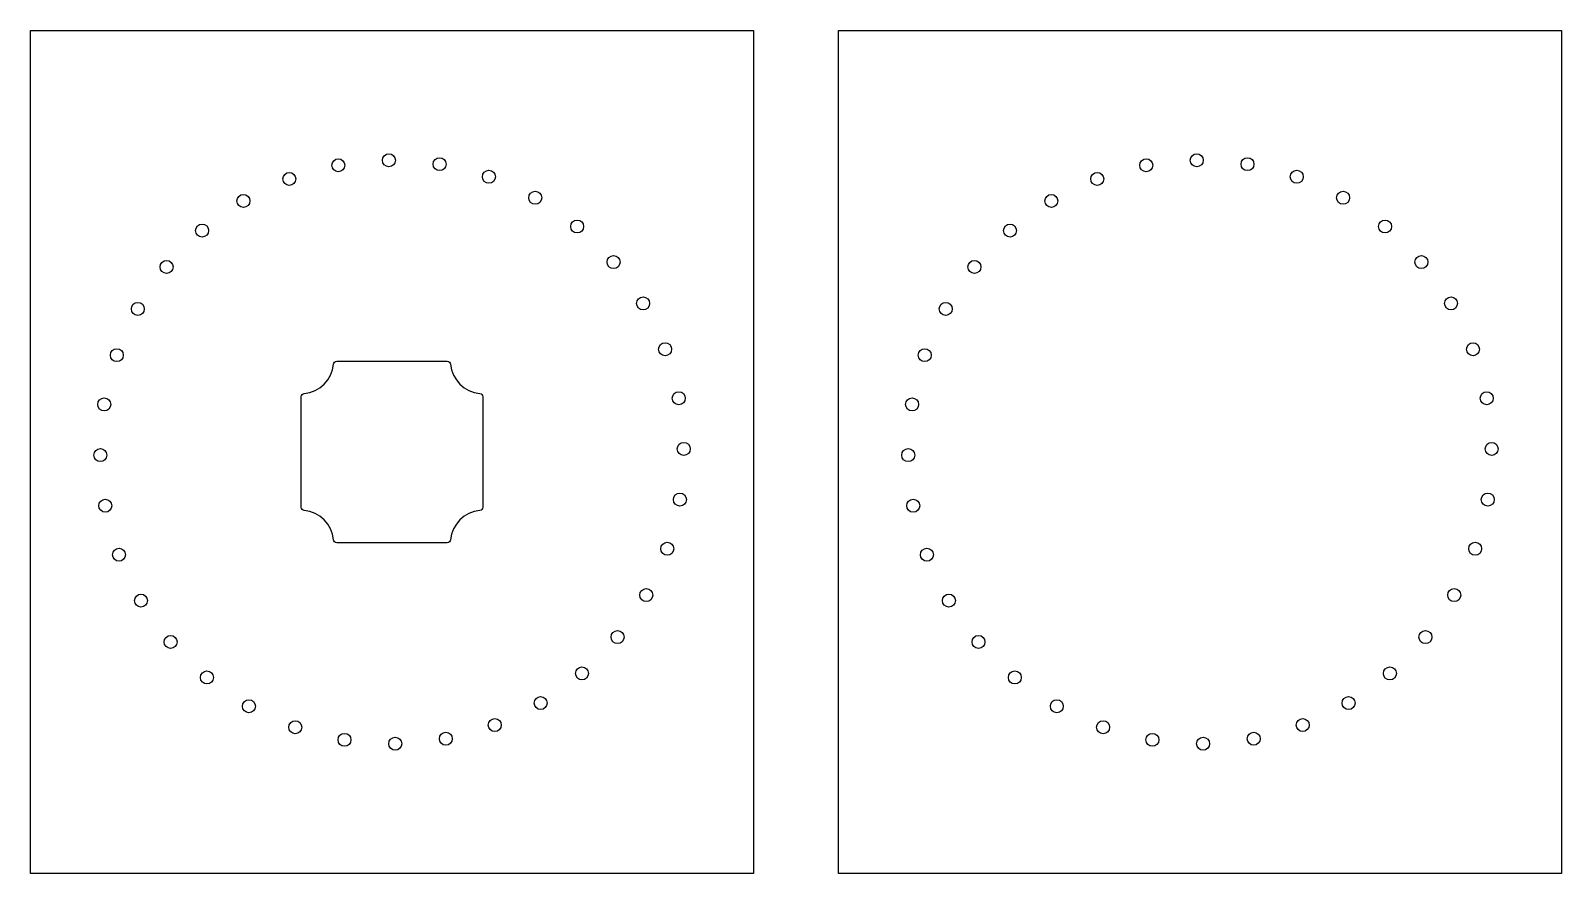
# Model space of a CAD drawing. Header units: millimetres. Extents: x 1612 to 2084, y 2051 to 2311.
import ezdxf

# ---------------------------------------------------------------- set-up
doc = ezdxf.new("R2010")
doc.units = ezdxf.units.MM
doc.layers.add('Interior', color=50, linetype='Continuous')

# ---------------------------------------------------------------- blocks, each defined once
blk = doc.blocks.new('*U11')
blk.add_circle((0, 0), 2)
blk = doc.blocks.new('*U12')
at = {"layer": 'Interior', "color": 0, "linetype": 'ByBlock', "lineweight": -2}
for p, rotation in [((1706.8, 2269.53), 329.9999999999993), ((1722.41, 2271.07), 319.9999999999994), ((1738.05, 2269.87), 309.9999999999994), ((1691.69, 2265.31), 339.9999999999993), ((1753.25, 2265.97), 299.9999999999994), ((1767.54, 2259.5), 289.9999999999995), ((1677.54, 2258.52), 349.9999999999994), ((1780.48, 2250.64), 279.9999999999995), ((1653.82, 2238.17), 9.99999999999994), ((1791.7, 2239.66), 269.9999999999995), ((1800.83, 2226.91), 259.9999999999995), ((1644.96, 2225.23), 19.99999999999995), ((1807.62, 2212.77), 249.9999999999996), ((1638.48, 2210.94), 29.99999999999996), ((1634.59, 2195.74), 39.99999999999995), ((1811.84, 2197.66), 239.9999999999995), ((1633.39, 2180.1), 49.99999999999992), ((1813.38, 2182.04), 229.9999999999995), ((1812.18, 2166.4), 219.9999999999995), ((1634.92, 2164.49), 59.99999999999991), ((1808.28, 2151.21), 209.9999999999996), ((1639.15, 2149.38), 69.99999999999984), ((1801.81, 2136.92), 199.9999999999995), ((1645.93, 2135.23), 79.9999999999998), ((1792.95, 2123.97), 189.9999999999995), ((1655.07, 2122.48), 89.99999999999982), ((1666.28, 2111.51), 99.99999999999984), ((1781.97, 2112.76), 180), ((1679.23, 2102.65), 109.9999999999998), ((1769.22, 2103.62), 169.9999999999996), ((1693.52, 2096.17), 119.9999999999997), ((1755.08, 2096.84), 159.9999999999996), ((1708.71, 2092.27), 129.9999999999997), ((1724.35, 2091.08), 139.9999999999997), ((1739.97, 2092.61), 149.9999999999997)]:
    blk.add_blockref('*U11', p, dxfattribs=dict(at, rotation=rotation))
blk.add_blockref('*U11', (1664.79, 2249.39), dxfattribs=at)
blk = doc.blocks.new('*U13')
blk.add_circle((0, 0), 2)
blk = doc.blocks.new('*U15')
at = {"layer": 'Interior', "color": 0, "linetype": 'ByBlock', "lineweight": -2}
for p, rotation in [((1706.8, 2269.53), 329.9999999999993), ((1722.41, 2271.07), 319.9999999999994), ((1738.05, 2269.87), 309.9999999999994), ((1691.69, 2265.31), 339.9999999999993), ((1753.25, 2265.97), 299.9999999999994), ((1767.54, 2259.5), 289.9999999999995), ((1677.54, 2258.52), 349.9999999999994), ((1780.48, 2250.64), 279.9999999999995), ((1653.82, 2238.17), 9.99999999999994), ((1791.7, 2239.66), 269.9999999999995), ((1800.83, 2226.91), 259.9999999999995), ((1644.96, 2225.23), 19.99999999999995), ((1807.62, 2212.77), 249.9999999999996), ((1638.48, 2210.94), 29.99999999999996), ((1634.59, 2195.74), 39.99999999999995), ((1811.84, 2197.66), 239.9999999999995), ((1633.39, 2180.1), 49.99999999999992), ((1813.38, 2182.04), 229.9999999999995), ((1812.18, 2166.4), 219.9999999999995), ((1634.92, 2164.49), 59.99999999999991), ((1808.28, 2151.21), 209.9999999999996), ((1639.15, 2149.38), 69.99999999999984), ((1801.81, 2136.92), 199.9999999999995), ((1645.93, 2135.23), 79.9999999999998), ((1792.95, 2123.97), 189.9999999999995), ((1655.07, 2122.48), 89.99999999999982), ((1666.28, 2111.51), 99.99999999999984), ((1781.97, 2112.76), 180), ((1679.23, 2102.65), 109.9999999999998), ((1769.22, 2103.62), 169.9999999999996), ((1693.52, 2096.17), 119.9999999999997), ((1755.08, 2096.84), 159.9999999999996), ((1708.71, 2092.27), 129.9999999999997), ((1724.35, 2091.08), 139.9999999999997), ((1739.97, 2092.61), 149.9999999999997)]:
    blk.add_blockref('*U13', p, dxfattribs=dict(at, rotation=rotation))
blk.add_blockref('*U13', (1664.79, 2249.39), dxfattribs=at)

msp = doc.modelspace()

# ---------------------------------------------------------------- linework, layer by layer
for points in [[(1611.88, 2311.07), (1834.88, 2311.07), (1834.88, 2051.07), (1611.88, 2051.07)], [(1861.1, 2311.07), (2084.1, 2311.07), (2084.1, 2051.07), (1861.1, 2051.07)]]:
    msp.add_lwpolyline(points, close=True)
at = {"layer": 'Interior'}
msp.add_lwpolyline([(1706.34, 2209.07), (1740.43, 2209.07, -0.387795), (1741.42, 2208.16, 0.361838), (1750.47, 2199.11, -0.387795), (1751.38, 2198.12), (1751.38, 2164.03, -0.387795), (1750.47, 2163.03, 0.361838), (1741.42, 2153.98, -0.387795), (1740.43, 2153.07), (1706.34, 2153.07, -0.387795), (1705.34, 2153.98, 0.361838), (1696.29, 2163.03, -0.387795), (1695.38, 2164.03), (1695.38, 2198.12, -0.387795), (1696.29, 2199.11, 0.361838), (1705.34, 2208.16, -0.387795)], format="xyb", close=True, dxfattribs=at)

# ---------------------------------------------------------------- block references
for name, p in [('*U12', (0, 0)), ('*U15', (249.22, 0))]:
    msp.add_blockref(name, p, dxfattribs=at)

doc.saveas('drawing.dxf')
